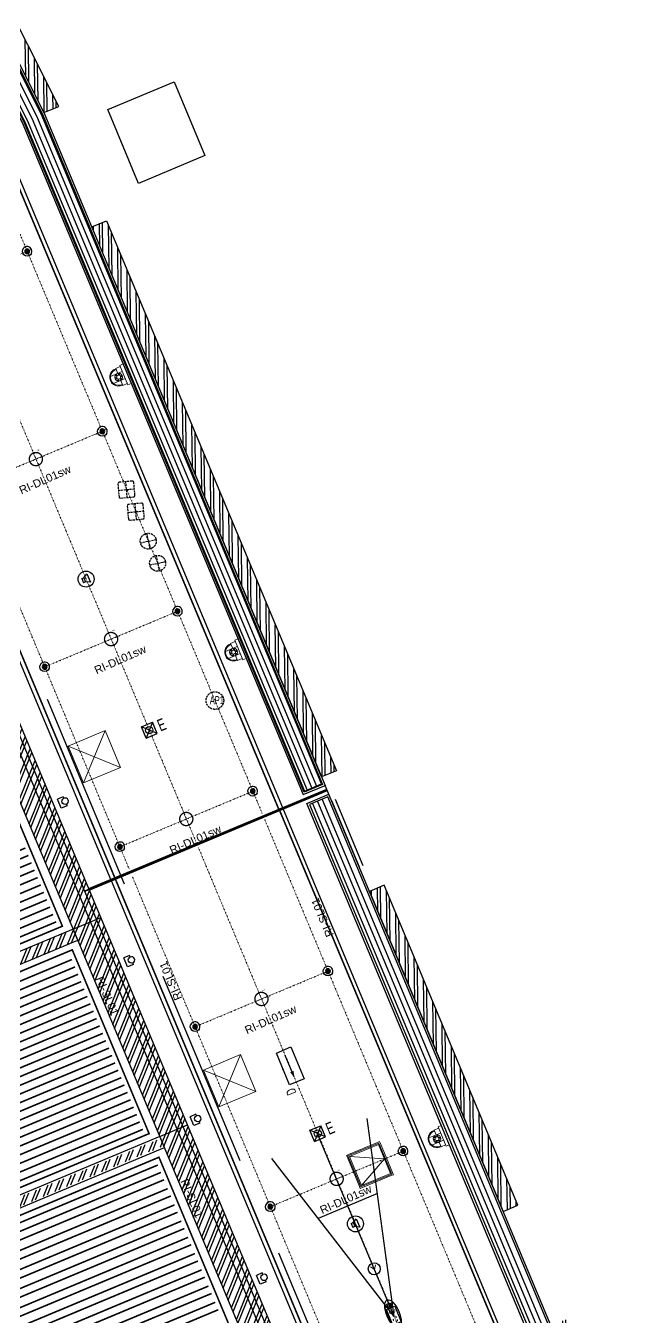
# Model space of a CAD drawing. Header units: millimetres. Extents: x 768159 to 833032, y -1374957 to -1225629.
# Drawn here: x 799941 to 807533, y -1349732 to -1333592 of the extents above; entities that cross this region are included whole.
import ezdxf
from ezdxf.enums import TextEntityAlignment as Align

# ---------------------------------------------------------------- set-up
doc = ezdxf.new("R2010")
doc.units = ezdxf.units.MM
doc.header["$LTSCALE"] = 10
doc.header["$MEASUREMENT"] = 0
for name, pattern in [('ACAD_ISO05W100', [33, 24, -3, 0, -3, 0, -3]), ('ACAD_ISO07W100', [3, 0, -3]), ('CENTER', [50.8, 31.75, -6.35, 6.35, -6.35]), ('DASH', [0.35, 0.25, -0.1]), ('DASHED2', [0.375, 0.25, -0.125])]:
    doc.linetypes.add(name, pattern=pattern)
for name, color, linetype in [('I —平顶—音响设备', 144, 'Continuous'), ('I—平顶-投影仪、监控', 62, 'Continuous'), ('I—平顶—喷淋', 21, 'Continuous'), ('I—平顶—填充01(线状)', 8, 'Continuous'), ('I—平顶—暖通', 144, 'Continuous'), ('I—平顶—检修口', 144, 'Continuous'), ('I—平顶—消防指示灯', 62, 'Continuous'), ('I—平顶—消防设施', 10, 'Continuous'), ('I—平顶—灯具', 62, 'Continuous'), ('I—平顶—烟感', 144, 'Continuous'), ('I—平顶—设备定位尺寸标注', 232, 'Continuous'), ('I—平顶—通讯', 24, 'Continuous'), ('I—平顶—造型', 122, 'Continuous')]:
    doc.layers.add(name, color=color, linetype=linetype)
doc.layers.add('检修口', color=7, linetype='Continuous', lineweight=0)
doc.styles.add('_TEL_DIM', font='SIMPLEX', dxfattribs={"width": 0.8, "height": 3.5, "bigfont": 'HZTXT'})
doc.styles.add('ARIAL', font='arial.ttf')
doc.styles.add('hz', font='', dxfattribs={"width": 0.8, "height": 5})
doc.styles.get("Standard").update_dxf_attribs({"font": 'arial.ttf'})
doc.styles.add('平顶图图例(客房区A2）$0$HZDX', font='ROMANS.shx', dxfattribs={"width": 0.8, "bigfont": 'hztxt.shx'})
doc.styles.add('平顶图图例(客房区A2）$0$XD2008', font='SIMYOU.TTF', dxfattribs={"width": 0.7})
doc.styles.add('幼圆', font='SIMYOU.TTF', dxfattribs={"width": 0.7})
doc.styles.get('hz').set_extended_font_data('Microsoft YaHei')
doc.dimstyles.new('標準', dxfattribs={"dimtxt": 2.5, "dimasz": 0.8, "dimexe": 0, "dimexo": 0, "dimgap": 1, "dimtad": 1, "dimdec": 0, "dimzin": 0, "dimdsep": 46, "dimtxsty": 'Standard', "dimblk": 'DOT', "dimcen": 1, "dimaunit": 1, "dimadec": 3, "dimazin": 0, "dimtfac": 1, "dimtdec": 0, "dimtmove": 2, "dimatfit": 3, "dimfxl": 1, "dimtolj": 1, "dimtzin": 0, "dimarcsym": 0})
pattern_1 = [(90.68913, (763676.32, -1331262.48), (-112.49186, -1.35307), []), (90.68913, (763713.37, -1331224.53), (-112.49186, -1.35307), [])]

# ---------------------------------------------------------------- blocks, each defined once
blk = doc.blocks.new('*D1467')
at = {"layer": 'Defpoints', "color": 0, "transparency": 16777216}
for p in [(83, 69), (83, 0), (-82, 0)]:
    blk.add_point(p, dxfattribs=at)
at = {"color": 0, "transparency": 16777216, "insert": (69, 89), "char_height": 15, "attachment_point": 5}
blk.add_mtext('\\A1;165', dxfattribs=at)
blk = doc.blocks.new('_Dot')
at = {"color": 0, "linetype": 'ByBlock', "lineweight": -2}
blk.add_line((-0.5, 0), (-1, 0), dxfattribs=at)
at = {"color": 0, "linetype": 'ByBlock', "const_width": 0.5}
blk.add_lwpolyline([(-0.25, 0, 1), (0.25, 0, 1)], format="xyb", close=True, dxfattribs=at)
blk = doc.blocks.new('背景音乐广播')
at = {"extrusion": (-0.142132, 0.122044, 0.982295)}
for p, q in [((-48, 26, -10), (-47, -30, -3)), ((-48, 26, -10), (-20, 26, -6)), ((-20, 26, -6), (33, 56, -2)), ((-20, 26, -6), (-20, -29, 1)), ((33, 56, -2), (34, -58, 12)), ((-20, -29, 1), (-47, -30, -3)), ((34, -58, 12), (-20, -29, 1))]:
    blk.add_line(p, q, dxfattribs=at)
blk.add_circle((0, 0), 100)
at = {"color": 7, "extrusion": (-0.142132, 0.122044, 0.982295), "style": '_TEL_DIM', "flags": 1}
blk.add_attdef('A', text='', height=0.004, rotation=131.612, dxfattribs=at).set_placement((0, 0), align=Align.MIDDLE_CENTER)
blk = doc.blocks.new('应急照明灯')
at = {"ltscale": 250}
for p, q in [((-150, -150), (-150, 150)), ((-150, 150), (150, 150)), ((150, 150), (-150, -150)), ((150, -150), (-150, 150)), ((150, -150), (150, 150)), ((-150, -150), (150, -150))]:
    blk.add_line(p, q, dxfattribs=at)
blk.add_circle((0, 0), 90, dxfattribs=at)
at = {"style": '平顶图图例(客房区A2）$0$XD2008', "width": 0.7}
blk.add_text('E', height=300, dxfattribs=at).set_placement((338, -143), align=Align.CENTER)
blk = doc.blocks.new('平顶图图例(客房区A2）$0$烟感')
at = {"layer": 'I—平顶—烟感', "linetype": 'Continuous'}
blk.add_circle((0, 0), 2.16, dxfattribs=at)
at = {"layer": 'I—平顶—烟感', "linetype": 'Continuous', "style": '平顶图图例(客房区A2）$0$HZDX'}
blk.add_text('Y', height=2.86, dxfattribs=at).set_placement((-1.14, -1.69))
blk = doc.blocks.new('上下喷1111')
h = blk.add_hatch(color=256)
h.dxf.hatch_style = 1
edge = h.paths.add_edge_path()
edge.add_arc((0, 0), 0.5, 0, 180)
edge.add_arc((0, 0), 0.5, 180, 360)
at = {"elevation": 0}
for points in [[(-1, 0, -1), (1, 0, 0.084041)], [(-1, 0, 1), (1, 0, -0.084041)]]:
    blk.add_lwpolyline(points, format="xyb", dxfattribs=at)
blk.add_lwpolyline([(0.5, 0, 1), (-0.5, 0, 1)], format="xyb", close=True, dxfattribs=at)
blk = doc.blocks.new('防护冷却水幕')
for p, q in [((-0.75, 0), (-0.75, 1)), ((-0.75, 1), (0.75, 1)), ((-0.75, 0), (-0.5, 0)), ((0.5, 0, 0), (0.75, 0, 0)), ((0.75, 0, 0), (0.75, 1, 0))]:
    blk.add_line(p, q)
for points in [[(-0.5, 0, -0.999989), (0.5, 0, 0.066758)], [(-0.5, 0, 0.999989), (0.5, 0, -0.066758)]]:
    blk.add_lwpolyline(points, format="xyb")
blk = doc.blocks.new('A$Cd42e4ebf')
at = {"lineweight": 0}
for p, q in [((8.81, 7.37), (0, 7.37)), ((0, 7.37), (0, 5.88)), ((0.59, 5.88), (0.59, 3.81)), ((8.21, 3.81), (8.21, 5.88)), ((8.81, 5.88), (8.81, 7.37))]:
    blk.add_line(p, q, dxfattribs=at)
for points in [[(8.81, 5.88), (0, 5.88)], [(2.79, 5.88), (2.79, 0.56)], [(6.01, 5.88), (6.01, 0.56)], [(0.59, 3.81), (2.79, 3.81)], [(8.21, 3.81), (6.01, 3.81)]]:
    blk.add_lwpolyline(points, dxfattribs=at)
for centre, radius in [((4.4, 3.56), 1.65), ((3.34, 2.96), 0.271), ((3.34, 4.19), 0.257), ((4.4, 3.56), 0.804), ((4.4, 4.78), 0.254), ((4.4, 2.35), 0.255), ((5.44, 2.94), 0.269), ((5.46, 4.15), 0.254)]:
    blk.add_circle(centre, radius, dxfattribs=at)
for radius, start, end in [(3.73, 176.0995, 3.9005), (3.4, 175.7108, 4.2892)]:
    blk.add_arc((4.4, 3.56), radius, start, end, dxfattribs=at)
blk = doc.blocks.new('WIFI1')
at = {"linetype": 'DASH', "ltscale": 10, "extrusion": (-0.131049, -0.073706, 0.988632)}
for p, q in [((-91, -39, -15), (92, 37, 15)), ((-39, 92, 2), (39, -92, -2))]:
    blk.add_line(p, q, dxfattribs=at)
blk.add_lwpolyline([(68, -109, 0.414214), (90, -91), (109, 68, 0.414214), (91, 90), (-68, 109, 0.414214), (-90, 91), (-109, -68, 0.414214), (-91, -90), (70, -109)], format="xyb", dxfattribs=at)
blk = doc.blocks.new('碗状1')
at = {"linetype": 'DASH', "ltscale": 10, "extrusion": (-0.131049, -0.073706, 0.988632)}
for p, q in [((86, 48, 15), (-86, -48, -15)), ((-49, 87), (49, -87))]:
    blk.add_line(p, q, dxfattribs=at)
blk.add_circle((0, 0), 100, dxfattribs=at)
blk = doc.blocks.new('SH9-室内半球1080P')
for p, q in [((93, 213), (345, 213)), ((93, 147), (93, 213)), ((345, 170), (345, 213)), ((103, 147), (93, 147)), ((316, 150), (375, 150)), ((316, 137), (375, 137))]:
    blk.add_line(p, q)
for points in [[(103, 203), (316, 203), (316, 90), (103, 90)], [(316, 170), (375, 170), (375, 123), (316, 123)]]:
    blk.add_lwpolyline(points, close=True)
at = {"const_width": 5.69}
for points in [[(160, 169, -1), (166, 169, -1)], [(137, 124, -1), (143, 124, -1)], [(189, 124, 1), (183, 124, 1)]]:
    blk.add_lwpolyline(points, format="xyb", close=True, dxfattribs=at)
for centre in [(163, 169), (140, 124), (186, 124)]:
    blk.add_arc(centre, 5.69, 0, 180)
blk.add_ellipse((234, 147), major_axis=(-189, 0), ratio=0.414634)
at = {"layer": 'Defpoints', "linetype": 'ByBlock'}
for p, q in [((197, 147), (2611, 794)), ((1697, -255), (1697, 549)), ((197, 147), (2697, 147)), ((197, 147), (2611, -500))]:
    blk.add_line(p, q, dxfattribs=at)
at = {"style": 'hz', "width": 0.8}
blk.add_text('C', height=79.2, dxfattribs=at).set_placement((259, 146), align=Align.MIDDLE)
blk = doc.blocks.new('A$Ca46df362')
at = {"linetype": 'DASH', "ltscale": 10}
blk.add_circle((0, 0), 110, dxfattribs=at)
at = {"insert": (-65, 54, 0), "char_height": 100, "attachment_point": 1, "rotation": 0.6932, "style": '幼圆'}
blk.add_mtext_dynamic_manual_height_columns('AP1', width=111.92, gutter_width=1, heights=[0], dxfattribs=at)
blk = doc.blocks.new('0.001111.')
for p, q in [((-234, 0), (165, 166)), ((165, 166), (241, -16)), ((-133, -56), (133, 56)), ((-158, -183), (-234, 0)), ((241, -16), (-158, -183))]:
    blk.add_line(p, q)
for p in [(-35, 83), (199, 83), (-199, -83)]:
    blk.add_point(p)
blk.add_solid([(-75, -8), (-146, -61), (-58, -48)])
at = {"style": '_TEL_DIM', "width": 0.8}
blk.add_attdef('D', (-333, -82), '', height=106, rotation=22.686, dxfattribs=at)
at = {"style": '_TEL_DIM', "flags": 1}
blk.add_attdef('A', text='', height=0.006, rotation=202.686, dxfattribs=at).set_placement((-35, 83), align=Align.MIDDLE_CENTER)
blk = doc.blocks.new('BLK20230516150645_01183')
at = {"layer": '检修口'}
for p, q in [((111888, 157383), (111888, 157413)), ((111888, 157413), (111918, 157413)), ((111888, 156993), (111888, 157383)), ((111918, 157413), (112308, 157413)), ((111918, 157383), (111918, 156993)), ((112308, 157383), (111918, 157383)), ((112308, 157413), (112338, 157413)), ((112308, 156993), (112308, 157383)), ((112338, 157413), (112338, 157383)), ((112338, 157383), (112338, 156993)), ((111888, 156963), (111888, 156993)), ((111918, 156963), (111888, 156963)), ((111918, 156993), (112308, 156993)), ((112308, 156963), (111918, 156963)), ((112338, 156963), (112308, 156963)), ((112338, 156993), (112338, 156963))]:
    blk.add_line(p, q, dxfattribs=at)
at = {"layer": '检修口', "flags": 128}
for points in [[(112323, 156978), (112323, 157398), (111903, 157398), (111903, 156978), (112323, 156978)], [(111903, 156978), (112323, 156978), (112323, 157398), (111903, 157398), (111903, 156978)], [(111918, 157383), (112308, 157188), (111918, 156993)]]:
    blk.add_lwpolyline(points, dxfattribs=at)
blk = doc.blocks.new('*U1468')
at = {"const_width": 16.5}
blk.add_lwpolyline([(82.5, 0, 0.4142136), (0, 82.5, 0.4142136), (-82.5, 0, 0.4142136), (0, -82.5, 0.4142136)], format="xyb", close=True, dxfattribs=at)
at = {"const_width": 8.25}
for points in [[(-82.5, 0), (82.5, 0)], [(0, -82.5), (0, 82.5)]]:
    blk.add_lwpolyline(points, dxfattribs=at)
dim = blk.add_linear_dim(base=(82.5, 69.3), p1=(-82.5, 0), p2=(82.5, 0), dimstyle='標準', override={"dimtxt": 15, "dimgap": 5, "dimse1": 1, "dimse2": 1, "dimsd1": 1, "dimsd2": 1})
dim.commit()
dim.dimension.update_dxf_attribs({"geometry": '*D1467', "text_midpoint": (69.3, 88.9), "dimtype": 128})
blk = doc.blocks.new('*U1469')
blk.add_blockref('*U1468', (0, 0))
at = {"style": 'ARIAL'}
blk.add_text('RI-DL01sw', height=100, dxfattribs=at).set_placement((0, -280), align=Align.MIDDLE_CENTER)
blk.add_text('RI-DL01sw', height=100, dxfattribs=at).set_placement((0, -280), align=Align.MIDDLE_CENTER)

msp = doc.modelspace()

# ---------------------------------------------------------------- hatches: boundary and pattern name
at = {"layer": 'I—平顶—填充01(线状)'}
h = msp.add_hatch(dxfattribs=at)
h.set_pattern_fill('ANSI32', color=256, scale=300, angle=23)
h.set_pattern_definition(pattern_1)
h.paths.add_polyline_path([(800167.9, -1334675.7), (800352.4, -1334598.6), (797642.8, -1329208.8), (796965.9, -1327590), (796781.4, -1327667.1), (797462.2, -1329295.2)])
h = msp.add_hatch(dxfattribs=at)
h.set_pattern_fill('ANSI32', color=256, scale=300, angle=23)
h.paths.add_polyline_path([(792763.5, -1336118.5), (790843.1, -1339368.5), (790744.5, -1340784.8), (794192.8, -1349032.5), (795973.4, -1351317.3), (798052.4, -1352875.2), (803007.4, -1350803.5), (796257.6, -1334657.7)], flags=16)
h.paths.add_polyline_path([(792504.2, -1335820.4), (790016.9, -1340017.5), (794464.4, -1350655.2), (797999.1, -1353303.9), (803498, -1351004.8), (796459, -1334167.1)])
h = msp.add_hatch(dxfattribs=at)
h.set_pattern_fill('ANSI32', color=256, scale=300, angle=23)
h.set_pattern_definition(pattern_1)
h.paths.add_polyline_path([(803823.1, -1342902.4), (803639, -1342979.4), (800765.4, -1336105.9), (800949.4, -1336029)])
h.paths.add_polyline_path([(805908.9, -1348409), (806093.5, -1348331.9), (804421, -1344332.5), (804236.6, -1344409.6)])
h.paths.add_polyline_path([(807533.3, -1357532.5), (807412.7, -1357693.5), (805848.4, -1356520.1), (806667.4, -1350224.1), (806506.5, -1349839.2), (806691, -1349762.1), (806872.7, -1350196.6), (806061.7, -1356430.3)])
h = msp.add_hatch(dxfattribs=at)
h.set_pattern_fill('ANSI32', color=256, scale=300, angle=23)
h.paths.add_polyline_path([(790777.8, -1339822.3), (790806.7, -1339891.5), (790812.5, -1339970.4), (797338.1, -1337242.3), (797257.1, -1337113.6)])
h.paths.add_polyline_path([(791548.3, -1342708.2), (798421.9, -1339834.7), (798364, -1339696.2), (791490.5, -1342570)])
h.paths.add_polyline_path([(792632.1, -1345300.5), (799505.6, -1342427), (799447.7, -1342288.6), (792574.3, -1345162.3)])
h.paths.add_polyline_path([(793715.9, -1347892.9), (800589.5, -1345019.4), (800531.6, -1344881), (793658.2, -1347754.7)])
h.paths.add_polyline_path([(795195.7, -1350319.8), (801663.5, -1347588.8), (801624.9, -1347496.6), (795100.3, -1350197.3)])

# ---------------------------------------------------------------- linework, layer by layer
at = {"layer": 'Defpoints', "color": 51, "linetype": 'DASHED2', "ltscale": 1000, "true_color": 0xf8f6b0}
msp.add_lwpolyline([(792203.5, -1335474.7), (789531.3, -1339983.7), (794108.7, -1350932.2), (797937.4, -1353801.2), (804067.2, -1351238.4), (796692.5, -1333598)], close=True, dxfattribs=at)
at = {"layer": 'I—平顶—暖通'}
for points in [[(791926.1, -1331009.9), (786723.4, -1339788.9), (790837.3, -1349628.8), (790606.7, -1349725.2), (786444.3, -1339769.4), (791753.2, -1330811.2), (797128.1, -1328564.2), (797438.7, -1329307), (800143.4, -1334686.6), (803649.6, -1343073.3), (803418.9, -1343169.7), (799914.6, -1334788), (797210.1, -1329408.2), (796993.9, -1328891.3)], [(791919.1, -1331001.9), (796999.3, -1328878.2), (797219.2, -1329404.1), (799923.6, -1334783.8), (803424.3, -1343156.7), (803636.5, -1343067.9), (800134.3, -1334690.8), (797429.7, -1329311.1), (797122.8, -1328577.3), (791760.1, -1330819.1), (786455.5, -1339770.2), (790612, -1349712.2), (790824.2, -1349623.4), (786712.2, -1339788.1)]]:
    msp.add_lwpolyline(points, close=True, dxfattribs=at)
for points in [[(790672, -1349687.1), (786528, -1339775.3), (791805.1, -1330870.8), (797087.9, -1328662.3), (797370.6, -1329338.3), (800075.2, -1334718), (803576.5, -1343093)], [(790732, -1349662), (786600.6, -1339780.3), (791850, -1330922.5), (797053, -1328747.3), (797311.5, -1329365.5), (800016.1, -1334745.1), (803516.6, -1343118.1)], [(790791.9, -1349636.9), (786673.2, -1339785.4), (791894.9, -1330974.1), (797018.1, -1328832.4), (797252.4, -1329392.7), (799957, -1334772.3), (803456.6, -1343143.1)], [(805836.1, -1356479.6), (806641.8, -1350227.6), (803715.9, -1343228.8), (803485.2, -1343325.3), (806385.2, -1350262), (805599.4, -1356302.2)], [(805760.2, -1356422.7), (806564.8, -1350237.9), (803650.6, -1343267)], [(805640.8, -1356333.2), (806431.4, -1350255.8), (803530.6, -1343317.1)], [(805700.5, -1356378), (806498.1, -1350246.8), (803590.6, -1343292.1)]]:
    msp.add_lwpolyline(points, dxfattribs=at)
at = {"layer": 'I—平顶—检修口', "linetype": 'Continuous', "lineweight": 0}
for p, q in [((800930.8, -1342400.8), (800662.4, -1343054.9)), ((801123.7, -1342862.1), (800469.5, -1342593.6)), ((802623.4, -1346449.7), (802355, -1347103.8)), ((802816.3, -1346911), (802162.1, -1346642.5))]:
    msp.add_line(p, q, dxfattribs=at)
at = {"layer": 'I—平顶—检修口', "elevation": 0}
msp.add_lwpolyline([(800964.4, -1334639), (801794.8, -1334291.8), (802180.5, -1335214.5), (801350.2, -1335561.6)], close=True, dxfattribs=at)
at = {"layer": 'I—平顶—检修口', "linetype": 'Continuous', "lineweight": 0}
for points in [[(800930.8, -1342400.8), (801123.7, -1342862.1), (800662.4, -1343054.9), (800469.5, -1342593.6)], [(802623.4, -1346449.7), (802816.3, -1346911), (802355, -1347103.8), (802162.1, -1346642.5)]]:
    msp.add_lwpolyline(points, close=True, dxfattribs=at)
at = {"layer": 'I—平顶—消防设施', "linetype": 'ACAD_ISO05W100', "ltscale": 0.05, "const_width": 20, "elevation": 0}
msp.add_lwpolyline([(803707.1, -1343140.9), (800675.3, -1344408.2)], dxfattribs=at)
at = {"layer": 'I—平顶—灯具', "linetype": 'CENTER', "ltscale": 0.01, "const_width": 20}
for points in [[(791213, -1349552.1), (787142.8, -1339816.7), (792216.2, -1331295.1), (796793.1, -1329381.7), (796871.3, -1329566.9), (799576, -1334946.5), (803102.6, -1343382.3)], [(801053.3, -1344239.3), (796650.4, -1333708.8), (792265.8, -1335542), (789629.9, -1339990.2), (793257.1, -1348664.9)], [(803113.9, -1343399.3), (806004.5, -1350312.8), (805155.9, -1356877.1), (802599.8, -1360267.6), (792554.2, -1352749.5), (791224.3, -1349569)], [(793288, -1348738.7), (794182.4, -1350877.8), (797955.3, -1353702.9), (803960.2, -1351192), (801061, -1344257.7)]]:
    msp.add_lwpolyline(points, dxfattribs=at)
at = {"layer": 'I—平顶—灯具', "linetype": 'CENTER', "ltscale": 0.01, "const_width": 20, "elevation": 0}
msp.add_lwpolyline([(792767, -1345337), (799437.7, -1342548.1), (800398, -1344845), (793727.3, -1347633.9)], close=True, dxfattribs=at)
for points in [[(793356.6, -1346618.8), (799935, -1343868.4)], [(793395.2, -1346711), (799973.6, -1343960.7)], [(793433.8, -1346803.3), (800012.2, -1344052.9)], [(793472.3, -1346895.5), (800050.7, -1344145.2)], [(793510.9, -1346987.8), (800089.3, -1344237.4)], [(793549.5, -1347080.1), (800127.9, -1344329.7)], [(793588, -1347172.3), (800166.4, -1344422)], [(793626.6, -1347264.6), (800205, -1344514.2)], [(793665.2, -1347356.8), (800243.6, -1344606.5)], [(793703.7, -1347449.1), (800282.2, -1344698.8)], [(800285.7, -1344578.1), (800286.3, -1344577.8)], [(793742.3, -1347541.4), (800320.7, -1344791)], [(794289, -1348976.9), (793851.1, -1347929.6), (800521.8, -1345140.6), (801482.1, -1347437.5), (795151.6, -1350084.2)], [(793939.2, -1348011.9), (800517.6, -1345261.6)], [(793977.8, -1348104.2), (800556.2, -1345353.9)], [(794016.4, -1348196.5), (800594.8, -1345446.1)], [(794054.9, -1348288.7), (800633.3, -1345538.4)], [(794093.5, -1348381), (800671.9, -1345630.6)], [(794132.1, -1348473.3), (800710.5, -1345722.9)], [(794170.7, -1348565.5), (800749.1, -1345815.2)], [(794209.2, -1348657.8), (800787.6, -1345907.4)], [(794247.8, -1348750), (800826.2, -1345999.7)], [(794286.4, -1348842.3), (800864.8, -1346092)], [(794324.9, -1348934.6), (800903.4, -1346184.2)], [(794384.4, -1349018.1), (800941.9, -1346276.5)], [(794448.1, -1349099.8), (800980.5, -1346368.7)], [(794511.8, -1349181.6), (801019, -1346461)], [(794575.5, -1349263.4), (801057.6, -1346553.3)], [(794639.2, -1349345.1), (801096.2, -1346645.5)], [(794702.9, -1349426.9), (801134.8, -1346737.8)], [(794766.6, -1349508.6), (801173.4, -1346830)], [(794830.3, -1349590.4), (801211.9, -1346922.3)], [(794894, -1349672.1), (801250.5, -1347014.6)], [(794957.7, -1349753.9), (801289.1, -1347106.8)], [(795021.4, -1349835.7), (801327.7, -1347199.1)], [(795085.1, -1349917.4), (801366.2, -1347291.3)], [(795148.8, -1349999.2), (801404.8, -1347383.6)], [(796049, -1351236), (798069.2, -1352749.6), (802864.6, -1350744.3), (801605.4, -1347732.9), (795355.7, -1350346.1)], [(795457.2, -1350395), (801591.4, -1347829.8)], [(795520.9, -1350476.8), (801629.9, -1347922.1)], [(801676.3, -1347902.7), (801676.3, -1347902.7)], [(795584.6, -1350558.5), (801668.5, -1348014.4)], [(801761.2, -1348105.7), (801761.2, -1348105.7)], [(795661, -1350656.6), (801714.8, -1348125.1)], [(795724.7, -1350738.4), (801753.4, -1348217.3)], [(795801.1, -1350836.5), (801799.7, -1348328.1)], [(795864.8, -1350918.2), (801838.2, -1348420.3)], [(801846.1, -1348308.7), (801846.1, -1348308.6)], [(795941.3, -1351016.4), (801884.5, -1348531)], [(801930.9, -1348511.6), (801931, -1348511.6)], [(796005, -1351098.1), (801923.1, -1348623.3)], [(796080, -1351196.8), (801969.4, -1348734)], [(802015.8, -1348714.6), (802015.8, -1348714.6)], [(796172.9, -1351266.3), (802008, -1348826.3)], [(802100.7, -1348917.6), (802100.7, -1348917.6)], [(796284.3, -1351349.8), (802054.3, -1348937)], [(796377.2, -1351419.4), (802092.8, -1349029.2)], [(796488.6, -1351502.9), (802139.1, -1349140)], [(796581.4, -1351572.4), (802177.7, -1349232.2)], [(802185.6, -1349120.5), (802185.6, -1349120.5)], [(796692.8, -1351655.9), (802224, -1349342.9)], [(802270.4, -1349323.5), (802270.5, -1349323.5)], [(796785.7, -1351725.5), (802262.6, -1349435.2)], [(796897.1, -1351808.9), (802308.8, -1349545.9)], [(802355.3, -1349526.5), (802355.3, -1349526.5)], [(796990, -1351878.5), (802347.4, -1349638.2)]]:
    msp.add_lwpolyline(points, dxfattribs=at)
at = {"layer": 'I—平顶—设备定位尺寸标注', "color": 8, "linetype": 'ACAD_ISO07W100', "ltscale": 0.02}
for p, q in [((798346.3, -1337083.7, 0), (800007, -1336389.4, 0)), ((799286.3, -1339332.7, 0), (800947, -1338638.3, 0)), ((800177, -1341603.5, 0), (801837.9, -1340909.1, 0)), ((801117, -1343852.5, 0), (802778.1, -1343158, 0)), ((802056.9, -1346101.4, 0), (803717.6, -1345407.1, 0)), ((802996.9, -1348350.4, 0), (804657.6, -1347656.1, 0))]:
    msp.add_line(p, q, dxfattribs=at)
for points in [[(797226, -1332209.8), (802064.6, -1343783.9)], [(801234.3, -1344131.2), (796669.5, -1333212), (792318.2, -1335031.1)], [(799017.3, -1334161.2), (802894.9, -1343436.6)], [(802925.8, -1343510.4), (805782.1, -1350342.8), (804927.9, -1356908.3), (806412, -1358020.5), (804164, -1361023.4), (792628.5, -1352388), (791416.4, -1349488.7)], [(802095.4, -1343857.6), (804856.4, -1350467.2), (804048.8, -1356675.2), (805479.6, -1357746.5), (803974.3, -1359757.2), (793364.1, -1351814.4), (792258.3, -1349169.2)], [(797921, -1353944.9), (804233.6, -1351305.7), (801272.8, -1344223.3)]]:
    msp.add_lwpolyline(points, dxfattribs=at)
at = {"layer": 'I—平顶—造型'}
for p, q in [((804158.2, -1344090.1, 0), (803811, -1343259.8, 0)), ((800531.5, -1344881), (800877.5, -1344736.4)), ((801615.3, -1347473.5), (801961.2, -1347328.8))]:
    msp.add_line(p, q, dxfattribs=at)
for points in [[(796395, -1326742.9), (797462.2, -1329295.2), (800166.9, -1334674.9), (803683, -1343085.4)], [(796981.3, -1328922.7), (797189.5, -1329420.6), (799894.2, -1334800.3), (803406.7, -1343201)], [(791166.9, -1349571.4), (787087, -1339812.8), (792150.8, -1331268.2), (796819.9, -1329316.3), (796916.8, -1329546), (799621.4, -1334925.6), (803148.8, -1343363)], [(801003.5, -1344260.1), (796620, -1333774.6), (792296.8, -1335582), (789682, -1339994.2), (793299.7, -1348647.1)], [(803406.3, -1343201.2), (803683.8, -1343085.1)], [(807413.3, -1357692.7), (805848.4, -1356520.1), (806667.4, -1350224.1), (803683.8, -1343085.1)], [(800726.7, -1344375.8), (803703.1, -1343131.2)], [(800734.5, -1344394.3), (803710.8, -1343149.7)], [(805572.7, -1356313.5), (806359.5, -1350265.4), (803452.5, -1343311.9), (803730.1, -1343195.8)], [(803156.5, -1343381.5), (806051.6, -1350306.8), (805195.1, -1356891.1)], [(793330.5, -1348721), (794219.1, -1350846.3), (797958, -1353646.2), (803890.5, -1351165.9), (801011.2, -1344278.5)]]:
    msp.add_lwpolyline(points, dxfattribs=at)
for points in [[(800167.9, -1334675.7), (800352.4, -1334598.6), (797642.8, -1329208.8), (796965.9, -1327590), (796781.4, -1327667.1), (797462.2, -1329295.2)], [(792504.2, -1335820.4), (790016.9, -1340017.5), (794464.4, -1350655.2), (797999.1, -1353303.9), (803498, -1351004.8), (796459, -1334167.1)], [(792545.7, -1335868.1), (790083.9, -1340022.2), (794513.4, -1350617), (798007.6, -1353235.3), (803419.5, -1350972.6), (796426.8, -1334245.6)], [(792601, -1335931.7), (790173.2, -1340028.4), (794578.8, -1350566), (798019, -1353143.8), (803314.9, -1350929.7), (796383.8, -1334350.3)], [(792763.5, -1336118.5), (790435.5, -1340046.7), (794771, -1350416.3), (798052.4, -1352875.2), (803007.4, -1350803.5), (796257.6, -1334657.7)], [(803823.1, -1342902.4), (803639, -1342979.4), (800765.4, -1336105.9), (800949.4, -1336029)], [(805908.9, -1348409), (806093.5, -1348331.9), (804421, -1344332.5), (804236.6, -1344409.6)], [(793715.9, -1347892.9), (800589.4, -1345019.4), (800531.5, -1344881), (793658.2, -1347754.7)], [(795195.7, -1350319.8), (801673.1, -1347611.9), (801615.3, -1347473.5), (795100.3, -1350197.3), (795156.1, -1350268.9)]]:
    msp.add_lwpolyline(points, close=True, dxfattribs=at)
at = {"layer": 'I—平顶—造型', "elevation": 0}
msp.add_lwpolyline([(804112, -1344109.4), (803764.8, -1343279)], dxfattribs=at)

# ---------------------------------------------------------------- block references
at = {"layer": 'I —平顶—音响设备', "color": 7, "rotation": 22.66674362676885}
for p in [(800694.2, -1340506.6, 0), (804062, -1348565.3, 0)]:
    msp.add_blockref('背景音乐广播', p, dxfattribs=at)
at = {"layer": 'I—平顶-投影仪、监控'}
for p, xscale, yscale, zscale, rotation in [((800952.7, -1337903.3), 29.90098722697664, 29.90098722697664, 29.90098722697664, 292.6321985909198), ((802389.5, -1341340), 29.90098722697662, 29.90098722697662, 29.90098722697662, 292.6363116124742), ((804931.7, -1347421), 29.90098722697663, 29.90098722697663, 29.90098722697663, 292.7171194811271)]:
    msp.add_blockref('A$Cd42e4ebf', p, dxfattribs=dict(at, xscale=xscale, yscale=yscale, zscale=zscale, rotation=rotation))
at = {"layer": 'I—平顶-投影仪、监控', "rotation": 112.7833138522556}
msp.add_blockref('SH9-室内半球1080P', (804757.4, -1349848.6, 0), dxfattribs=at)
at = {"layer": 'I—平顶—喷淋', "extrusion": (7.41388e-10, -1.4776e-08, 1), "xscale": 60.00000000000065, "yscale": 60.00000000000065, "zscale": 60.00000000000065, "rotation": 158.1416134251435}
for p in [(799957.7, -1336411.2, 0), (800897.7, -1338660.2, 0), (801837.7, -1340909.2, 0), (800177, -1341603.5, 0), (802777.7, -1343158.1, 0), (801117, -1343852.5, 0), (803717.6, -1345407.1, 0), (802056.9, -1346101.4, 0), (804657.6, -1347656.1, 0), (802996.9, -1348350.4, 0)]:
    msp.add_blockref('上下喷1111', p, dxfattribs=at)
at = {"layer": 'I—平顶—喷淋', "extrusion": (-5.0755e-06, -2.10667e-06, 1), "xscale": 80.00057856813545, "yscale": 80.00057856813545, "zscale": 80.00057856813545, "rotation": 112.6875078622104}
for p in [(800432.7, -1343283.5, -1.2), (801262, -1345267.1, -1.2), (802091.3, -1347250.8, -1.2), (802920.5, -1349234.4, -1.2)]:
    msp.add_blockref('防护冷却水幕', p, dxfattribs=at)
at = {"layer": 'I—平顶—消防指示灯', "color": 3, "xscale": 0.5, "yscale": 0.5, "zscale": 0.5, "rotation": 22.68913179328619}
for p in [(801484, -1342395), (803590.4, -1347436.5, 0)]:
    msp.add_blockref('应急照明灯', p, dxfattribs=at)
at = {"layer": 'I—平顶—消防指示灯', "ltscale": 0.001, "rotation": 89.99698469319846}
msp.add_blockref('0.001111.', (803238.8, -1346595.4, 0), dxfattribs=at).add_auto_attribs({'D': 'D'})
at = {"layer": 'I—平顶—灯具', "rotation": 24}
for p in [(800066.8, -1339007.5, 0), (801006.8, -1341256.5, 0), (801946.7, -1343505.5, 0), (802886.7, -1345754.4, 0), (803826.7, -1348003.4, 0)]:
    msp.add_blockref('*U1469', p, dxfattribs=at)
at = {"layer": 'I—平顶—烟感', "xscale": 34.72222223022213, "yscale": 34.72222223022213, "zscale": 34.72222223022213, "rotation": 22.68913179754643}
msp.add_blockref('平顶图图例(客房区A2）$0$烟感', (804296.8, -1349127.3, 0), dxfattribs=at)
at = {"layer": 'I—平顶—通讯', "rotation": 72.51569209214576}
for name, p in [('WIFI1', (801198.7, -1339388.4, 0)), ('WIFI1', (801315.5, -1339664.7, 0)), ('碗状1', (801471.6, -1340033, 0)), ('碗状1', (801588.9, -1340309.1, 0))]:
    msp.add_blockref(name, p, dxfattribs=at)
at = {"layer": 'I—平顶—通讯'}
msp.add_blockref('A$Ca46df362', (802304.5, -1342025.1, 0), dxfattribs=at)
at = {"layer": '检修口', "rotation": 22.6891317941336}
msp.add_blockref('BLK20230516150645_01183', (761438.5, -1536098.6, 0), dxfattribs=at)

# ---------------------------------------------------------------- texts
at = {"layer": 'I—平顶—灯具', "linetype": 'CENTER', "ltscale": 0.01, "style": 'ARIAL'}
for rotation, p in [(112.80548, (803648, -1344736.2, 0)), (112.80548, (801751.8, -1345528.9, 0)), (292.80548, (800959.3, -1345715.8, 0)), (292.80548, (802017.5, -1348246.9, 0))]:
    msp.add_text('RI-SL01', height=100, rotation=rotation, dxfattribs=at).set_placement(p, align=Align.MIDDLE_CENTER)

doc.saveas('drawing.dxf')
